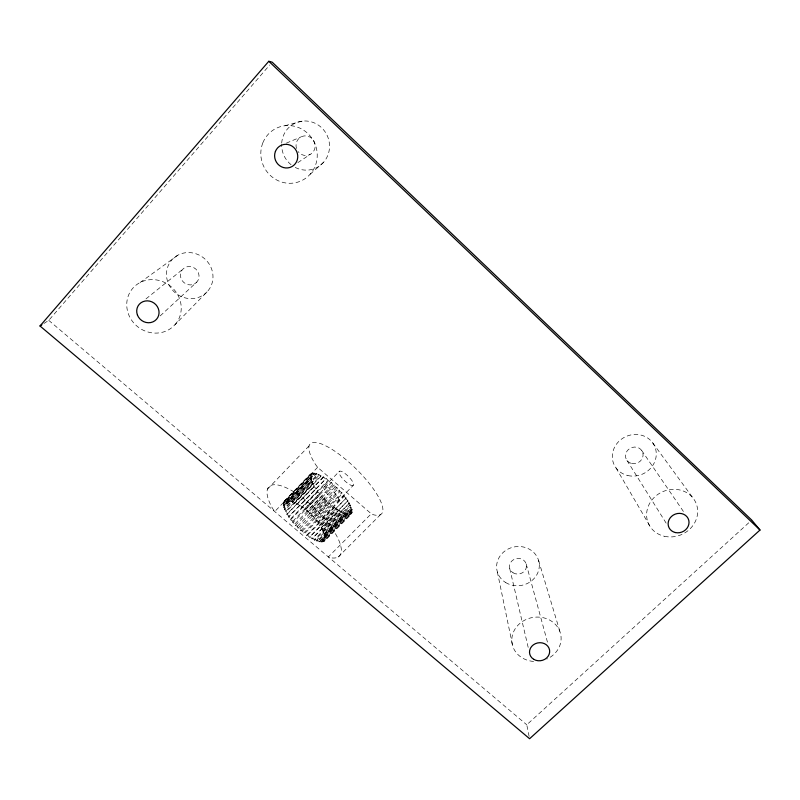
<?xml version="1.0" encoding="UTF-8"?>
<svg xmlns="http://www.w3.org/2000/svg" width="800" height="800" viewBox="0 0 800 800"><rect width="100%" height="100%" fill="white"/><g stroke="black" fill="none" stroke-linecap="round" stroke-linejoin="round"><path stroke-width="0.6" stroke-dasharray="4 3" d="M344.02 496.45L346.2 498.03L320.16 524.46L317.97 522.93L344.02 496.45L344.16 495.37L342.06 494.01L341.91 492.69L339.92 491.56L339.49 490.03L337.63 489.16L336.93 487.44L335.24 486.83L334.28 484.96L332.79 484.61L331.57 482.61L330.3 482.55L304.37 509.1L302.97 506.98L301.88 507.26L300.27 505.09L326.17 478.51L330.3 482.55M341.78 512.81L339.7 510.52L312.64 537.96L314.69 540.24L341.78 512.81L341.94 511.64L344.13 513.86L317.09 541.21L314.92 539.01L341.94 511.64M317.97 522.93L318.18 521.78L344.16 495.37M314.69 540.24L314.92 539.01M292.87 522.64L292.85 521.19L290.58 519.81L290.88 518.62L288.55 517.02L315.56 489.29L317.88 490.95L317.66 492.07L319.9 493.5L319.99 494.88L292.87 522.64L295.04 523.76L295.37 525.44L297.4 526.28L298.04 528.16L299.89 528.7L300.82 530.75L302.46 530.98L303.67 533.16L305.07 533.09L332.21 505.49L333.73 507.72L334.79 507.42L336.53 509.71L309.36 537.28L307.67 534.97L306.54 535.35L305.07 533.09M320.85 476.43L318.74 474.29L292.72 501.07L294.81 503.2L320.85 476.43L321.07 475.4L323.06 477.58L297.06 504.29L295.1 502.11L321.07 475.4M294.81 503.2L295.1 502.11M345.78 498.86L348 500.62L321.9 527.09L319.67 525.36L346.2 498.03M339.23 511.42L337.3 509.11L310.21 536.61L312.09 538.92L339.7 510.52M319.67 525.36L320.16 524.46M312.09 538.92L312.64 537.96M315.56 489.29L316.1 488.45L313.75 486.6L286.8 514.29L289.15 516.1L326.17 478.51M323.06 477.58L323.56 476.82L325.4 479.01M288.55 517.02L289.15 516.1M297.06 504.29L297.63 503.46L299.43 505.65L300.27 505.09M43.88 323.49L48.74 320.37L269.73 64.99M267.47 489.17L309.03 445.95M284.37 501.01L310.74 473.8L312.94 475.22L286.59 502.37L284.37 501.01L285.76 503.17L312.18 475.93L310.74 473.8M286.59 502.37L285.45 500.32L287.73 501.9L286.86 499.98L313.08 472.94L314.01 474.82L285.24 504.28L283.62 502.05L310.08 474.75L312.18 475.93M317.61 467.32L274.73 511.56L272.61 508.51A49.44 16.82 44.5 0 1 282.06 486.12A49.44 16.82 44.5 0 1 332.18 528.54A49.44 16.82 44.5 0 1 330.86 557.8L328.34 556.92L371.28 513.79L373.7 514.82A50 14.28 44.5 0 0 372.54 487.75A50 14.28 44.5 0 0 322.39 444.31A50 14.28 44.5 0 0 315.39 464.32L317.61 467.32L371.28 513.79M309.78 476.04L311.65 478.28L285.06 505.67L283.23 503.42L309.78 476.04L311.75 476.96L310.08 474.75M309.85 477.64L311.89 479.88L285.22 507.34L283.21 505.09L309.85 477.64L311.65 478.28M288.56 499.99L314.71 473.05L316.97 475L290.82 501.91L288.56 499.99L289.15 501.74L316.6 473.5L318.81 475.56L292.72 502.4L290.53 500.36L290.82 501.91M310.29 479.53L312.46 481.73L285.72 509.25L283.57 507.06L310.29 479.53L311.89 479.88M311.09 481.68L313.36 483.8L286.55 511.37L284.29 509.27L311.09 481.68L312.46 481.73M323.56 476.82L287.7 513.67L285.37 511.69L312.25 484.05L313.36 483.8M301.88 507.26L327.82 480.67M290.88 518.62L317.88 490.95M174.93 324.76A27.89 26.09 36.8 0 0 158.62 280.35A27.89 26.09 36.8 0 0 128.41 313.98A27.89 26.09 36.8 0 0 174.93 324.76L207.47 291.43A23.78 22.49 39.9 0 0 193.88 253.19A23.78 22.49 39.9 0 0 167.83 282.16A23.78 22.49 39.9 0 0 207.47 291.43M290.58 519.81L328.85 480.45M324.51 486.56L339.55 471.16M292.85 521.19L319.9 493.5M304.37 509.1L305.7 509.09L331.57 482.61M305.7 509.09L306.86 511.13L332.79 484.61M295.04 523.76L322.13 496.06L319.99 494.88M306.86 511.13L308.41 511.4L334.28 484.96M295.37 525.44L322.53 497.68L322.13 496.06M308.41 511.4L309.31 513.31L335.24 486.83M297.4 526.28L324.52 498.59L322.53 497.68M309.31 513.31L311.05 513.86L336.93 487.44M298.04 528.16L325.22 500.42L327.03 501.03L328.02 503.03L329.6 503.34L330.88 505.48L332.21 505.49M318.18 521.78L316.05 520.47L315.97 519.1L313.94 518.02L313.58 516.44L311.68 515.62L337.63 489.16M299.89 528.7L327.03 501.03M313.58 516.44L339.49 490.03M300.82 530.75L328.02 503.03M313.94 518.02L339.92 491.56M302.46 530.98L329.6 503.34M315.97 519.1L341.91 492.69M303.67 533.16L342.06 494.01M337.98 500.97A9.95 3.03 44.5 0 0 330.46 489.11A9.95 3.03 44.5 0 0 325.2 491.25A9.95 3.03 44.5 0 0 337.98 500.97L353.11 485.58A9.99 2.85 44.5 0 0 345.42 473.82A9.99 2.85 44.5 0 0 340.38 475.73A9.99 2.85 44.5 0 0 353.11 485.58M306.54 535.35L333.73 507.72M307.67 534.97L334.79 507.42M347.29 501.19L349.52 503.11L323.35 529.62L321.13 527.72L348 500.62M323.21 532.09L349.51 505.47L351.63 507.62L325.31 534.23L323.21 532.09L324.49 532.01L322.31 529.98L349.52 503.11M317.09 541.21L317.02 539.73L350.73 505.46L348.54 503.4M322.89 539.33L325.05 540.63L323.6 538.42L350.22 511.53L351.72 513.71L324.1 541.46L322.89 539.33L352.19 509.56L350.51 508.99L324.06 535.74L325.78 536.24L323.79 534.02L350.17 507.34L351.63 507.62M318.9 540.13L345.8 512.92L348.09 514.89L321.18 542.07L318.9 540.13L319.27 541.82L346.25 514.55L345.8 512.92M320.51 540.19L347.35 513.06L349.63 514.85L322.8 541.95L320.51 540.19L321.18 542.07M324 537.21L350.53 510.4L352.39 511.24L325.9 537.99L324 537.21L325.66 539.47L352.23 512.63L350.53 510.4M322.8 541.95L321.85 539.92L348.62 512.87L350.85 514.46L349.58 512.36L351.72 513.71M338.19 557.01L380.46 514.67M160.17 315.92L196.85 282.03A9.51 8.99 39.9 0 0 191.37 266.74A9.51 8.99 39.9 0 0 180.99 278.36A9.51 8.99 39.9 0 0 196.85 282.03M529.12 736.4L526.76 724.79L751.73 520.08M310.07 174.32L323.39 162.47M321.13 527.72L321.9 527.09M145.98 298.89L182.6 269.42M309.36 537.28L310.21 536.61M336.53 509.71L337.3 509.11M140.09 282.53L178.06 255.07M286.8 514.29L287.7 513.67M297.84 162.64L310.12 154.46M313.75 486.6L314.58 486.05L312.25 484.05M286.3 143.16L301.04 136.9M322.31 529.98L323.35 529.62M285.37 511.69L286.55 511.37M284.84 125.75L302.13 121.14M284.29 509.27L285.72 509.25M349.51 505.47L350.73 505.46M323.79 534.02L325.31 534.23M283.57 507.06L285.22 507.34M283.21 505.09L285.06 505.67M283.23 503.42L285.24 504.28M323.6 538.42L325.66 539.47M283.62 502.05L285.76 503.17M350.22 511.53L352.23 512.63M321.85 539.92L324.1 541.46M314.01 474.82L311.75 473.19L312.94 475.22M286.86 499.98L289.15 501.74M313.08 472.94L315.36 474.75L314.71 473.05M48.74 320.37L526.76 724.79M317.02 539.73L319.27 541.82M346.25 514.55L343.99 512.45L344.13 513.86M350.17 507.34L352.19 509.56M350.51 508.99L352.39 511.24M324.06 535.74L325.9 537.99M652.71 442.85L693.67 498.93M641.64 450.39L684.56 513.15M626.96 460.41L667.15 524.74M615.99 467.88L650.77 527.56M348.62 512.87L349.63 514.85M347.35 513.06L348.09 514.89M324.52 498.59L325.22 500.42M311.05 513.86L311.68 515.62M538.59 560.51L560.34 632.9M526.21 563.96L548.04 644.32M316.6 473.5L316.97 475M509.72 568.54L528.42 648.38M497.38 571.98L512.66 645.92M318.74 474.29L318.81 475.56M292.72 501.07L292.72 502.4M533.65 661.43A24.74 22.13 -10 0 1 514.32 630.26A24.74 22.13 -10 0 1 554.12 623.18A24.74 22.13 -10 0 1 546.77 659.09M281.69 143.1A24.72 23.82 67.1 0 1 311.1 121.79A24.72 23.82 67.1 0 1 327.73 155.53A24.72 23.82 67.1 0 1 293.05 166.15M291.1 164.73A24.72 23.82 67.1 0 1 281.63 144.3M296.5 148.53A9.89 9.53 67.1 0 1 306.41 135.91A9.89 9.53 67.1 0 1 314.03 150.56A9.89 9.53 67.1 0 1 298.08 151.58M664.46 536.3A25.89 23.42 -22.9 0 0 697.07 506.34A25.89 23.42 -22.9 0 0 654.9 496.77A25.89 23.42 -22.9 0 0 664.46 536.3M505.66 582.54A21.4 19.56 -10.6 0 0 539.22 567.28A21.4 19.56 -10.6 0 0 509 548.6A21.4 19.56 -10.6 0 0 505.66 582.54M627.9 475.56A22.28 20.53 -24.4 0 0 655.71 449.33A22.28 20.53 -24.4 0 0 619.27 440.97A22.28 20.53 -24.4 0 0 627.9 475.56M513.06 572.81A8.56 7.82 -10.6 0 0 526.47 566.66A8.56 7.82 -10.6 0 0 514.35 559.23A8.56 7.82 -10.6 0 0 513.06 572.81M631.76 463.5A8.91 8.21 -24.4 0 0 642.85 452.98A8.91 8.21 -24.4 0 0 628.26 449.68A8.91 8.21 -24.4 0 0 631.76 463.5M262.78 143.01A29.09 28 63.5 0 0 293.18 183.1A29.09 28 63.5 0 0 311.12 137.16A29.09 28 63.5 0 0 262.78 143.01"/><path stroke-width="1.2" d="M40 325.98L268.8 61.28L272.17 62.16L751.73 520.08L760 530.03L529.6 738.72L40 325.98L41.94 324.74M268.8 61.28L760 530.03M533.75 659.33A10.12 9.02 -9.9 0 0 549.63 652.24A10.12 9.02 -9.9 0 0 535.38 643.67A10.12 9.02 -9.9 0 0 533.75 659.33M675.44 532.56A10.6 9.56 -22.7 0 0 688.77 520.28A10.6 9.56 -22.7 0 0 671.49 516.44A10.6 9.56 -22.7 0 0 675.44 532.56M137.41 314.95A11.44 10.68 36.4 0 0 156.5 319.31A11.44 10.68 36.4 0 0 149.73 301.14A11.44 10.68 36.4 0 0 137.41 314.95M275.41 151.46A11.94 11.49 62.9 0 0 287.9 167.9A11.94 11.49 62.9 0 0 295.24 149.05A11.94 11.49 62.9 0 0 275.41 151.46"/></g></svg>
